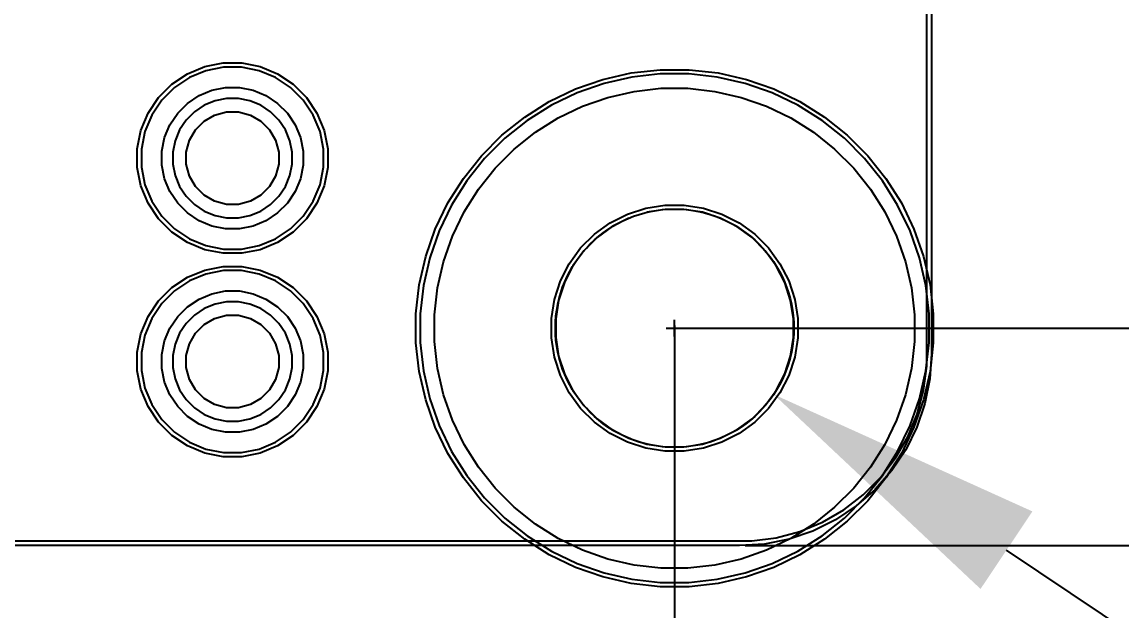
# Model space of a CAD drawing. Extents: x 76 to 193, y -170 to -23.
# Drawn here: x 155.32 to 167.1, y -160.99 to -154.69 of the extents above; entities that cross this region are included whole.
import ezdxf

# ---------------------------------------------------------------- set-up
doc = ezdxf.new("R2010")
doc.units = 0
doc.layers.get('0').update_dxf_attribs({"linetype": 'CONTINUOUS'})
doc.layers.get('Defpoints').update_dxf_attribs({"linetype": 'CONTINUOUS'})
doc.layers.add('BLACK', color=7, linetype='CONTINUOUS')
doc.dimstyles.get("Standard").update_dxf_attribs({"dimtxt": 3, "dimasz": 3, "dimexe": 0.18, "dimexo": 0.0625, "dimgap": 0.09, "dimtad": 0, "dimtih": 1, "dimtoh": 1, "dimzin": 0, "dimdsep": 46, "dimtxsty": 'Standard', "dimcen": 0.09, "dimclrd": 3, "dimclre": 3, "dimclrt": 3, "dimadec": 0, "dimazin": 0, "dimtfac": 1, "dimtofl": 0, "dimtmove": 0, "dimatfit": 3, "dimfxl": 1, "dimtolj": 1, "dimtzin": 0, "dimarcsym": 0})

# ---------------------------------------------------------------- blocks, each defined once
blk = doc.blocks.new('*D4')
at = {"color": 3, "linetype": 'Continuous', "lineweight": -2, "transparency": 16777216}
for p, q in [((163.081, -49.708), (176.105, -49.708)), ((175.925, -52.708), (175.925, -103.414)), ((175.925, -157.299), (175.925, -106.594)), ((163.067, -160.299), (176.105, -160.299))]:
    blk.add_line(p, q, dxfattribs=at)
at = {"color": 3, "linetype": 'Continuous', "transparency": 16777216}
for points in [[(175.425, -52.708), (176.425, -52.708), (175.925, -49.708)], [(175.425, -157.299), (176.425, -157.299), (175.925, -160.299)]]:
    blk.add_solid(points, dxfattribs=at)
at = {"layer": 'Defpoints', "color": 0, "linetype": 'Continuous', "transparency": 16777216}
for p in [(163.018, -49.708), (163.005, -160.299), (175.925, -160.299)]:
    blk.add_point(p, dxfattribs=at)
at = {"color": 3, "linetype": 'Continuous', "transparency": 16777216, "insert": (175.925, -105.004), "char_height": 3, "attachment_point": 5}
blk.add_mtext('\\A1;110.59', dxfattribs=at)
blk = doc.blocks.new('*D10')
at = {"color": 3, "linetype": 'Continuous', "lineweight": -2, "transparency": 16777216}
for p, q in [((162.339, -52.416), (172.444, -52.416)), ((172.264, -55.416), (172.264, -103.602)), ((172.264, -154.968), (172.264, -106.782)), ((162.373, -157.968), (172.444, -157.968))]:
    blk.add_line(p, q, dxfattribs=at)
at = {"color": 3, "linetype": 'Continuous', "transparency": 16777216}
for points in [[(171.764, -55.416), (172.764, -55.416), (172.264, -52.416)], [(171.764, -154.968), (172.764, -154.968), (172.264, -157.968)]]:
    blk.add_solid(points, dxfattribs=at)
at = {"layer": 'Defpoints', "color": 0, "linetype": 'Continuous', "transparency": 16777216}
for p in [(162.276, -52.416), (172.264, -52.416), (162.31, -157.968)]:
    blk.add_point(p, dxfattribs=at)
at = {"color": 3, "linetype": 'Continuous', "transparency": 16777216, "insert": (172.264, -105.192), "char_height": 3, "attachment_point": 5}
blk.add_mtext('\\A1;105.55', dxfattribs=at)
blk = doc.blocks.new('*D11')
at = {"color": 3, "linetype": 'Continuous', "lineweight": -2, "transparency": 16777216}
for p, q in [((162.31, -158.058), (162.31, -157.878)), ((162.22, -157.968), (162.4, -157.968)), ((177.599, -168.201), (165.865, -160.347)), ((180.599, -168.201), (177.599, -168.201))]:
    blk.add_line(p, q, dxfattribs=at)
at = {"color": 3, "linetype": 'Continuous', "transparency": 16777216}
blk.add_solid([(166.143, -159.932), (165.587, -160.763), (163.372, -158.678)], dxfattribs=at)
at = {"layer": 'Defpoints', "color": 0, "linetype": 'Continuous', "transparency": 16777216}
for p in [(161.249, -157.257), (163.372, -158.678)]:
    blk.add_point(p, dxfattribs=at)
at = {"color": 3, "linetype": 'Continuous', "transparency": 16777216, "insert": (186.689, -168.201), "char_height": 3, "attachment_point": 5}
blk.add_mtext('\\A1;∅2.55', dxfattribs=at)
blk = doc.blocks.new('*D14')
at = {"color": 3, "linetype": 'Continuous', "lineweight": -2, "transparency": 16777216}
for p, q in [((162.31, -157.94), (162.31, -168.165)), ((134.458, -158.03), (134.458, -168.165)), ((137.458, -167.985), (142.294, -167.985)), ((159.31, -167.985), (154.474, -167.985))]:
    blk.add_line(p, q, dxfattribs=at)
at = {"color": 3, "linetype": 'Continuous', "transparency": 16777216}
for points in [[(137.458, -167.485), (137.458, -168.485), (134.458, -167.985)], [(159.31, -167.485), (159.31, -168.485), (162.31, -167.985)]]:
    blk.add_solid(points, dxfattribs=at)
at = {"layer": 'Defpoints', "color": 0, "linetype": 'Continuous', "transparency": 16777216}
for p in [(162.31, -157.878), (134.458, -157.968), (162.31, -167.985)]:
    blk.add_point(p, dxfattribs=at)
at = {"color": 3, "linetype": 'Continuous', "transparency": 16777216, "insert": (148.384, -167.985), "char_height": 3, "attachment_point": 5}
blk.add_mtext('\\A1;27.85', dxfattribs=at)

msp = doc.modelspace()

# ---------------------------------------------------------------- linework, layer by layer
at = {"linetype": 'Continuous'}
msp.add_circle((162.310201, -157.96797), 1.277437, dxfattribs=at)
at = {"layer": 'BLACK', "linetype": 'Continuous'}
for p, q in [((165.0115, -158.241999), (165.0115, -51.75159)), ((165.0615, -51.75159), (165.0615, -158.242)), ((157.091318, -155.241601), (157.276958, -155.164706)), ((157.276958, -155.164706), (157.474032, -155.125506)), ((157.478471, -155.17057), (157.290103, -155.208038)), ((157.474032, -155.125506), (157.674968, -155.125506)), ((157.670529, -155.17057), (157.478471, -155.17057)), ((157.858897, -155.208038), (157.670529, -155.17057)), ((157.674968, -155.125506), (157.872042, -155.164706)), ((157.872042, -155.164706), (158.057682, -155.241601)), ((156.924247, -155.353234), (157.091318, -155.241601)), ((157.112664, -155.281536), (156.952973, -155.388238)), ((157.290103, -155.208038), (157.112664, -155.281536)), ((158.036336, -155.281536), (157.858897, -155.208038)), ((158.196027, -155.388238), (158.036336, -155.281536)), ((158.057682, -155.241601), (158.224753, -155.353234)), ((161.541982, -155.301424), (161.845371, -155.232178)), ((161.853027, -155.277238), (161.554635, -155.345344)), ((161.845371, -155.232178), (162.154606, -155.197336)), ((162.157168, -155.24297), (161.853027, -155.277238)), ((162.154606, -155.197336), (162.465796, -155.197336)), ((162.463234, -155.24297), (162.157168, -155.24297)), ((162.767375, -155.277238), (162.463234, -155.24297)), ((162.465796, -155.197336), (162.775031, -155.232178)), ((163.065767, -155.345344), (162.767375, -155.277238)), ((162.775031, -155.232178), (163.07842, -155.301424)), ((156.782164, -155.495317), (156.924247, -155.353234)), ((156.952973, -155.388238), (156.817168, -155.524043)), ((157.353884, -155.418295), (157.500007, -155.38923)), ((157.500007, -155.38923), (157.648993, -155.38923)), ((157.648993, -155.38923), (157.795116, -155.418295)), ((158.331832, -155.524043), (158.196027, -155.388238)), ((158.224753, -155.353234), (158.366836, -155.495317)), ((160.967881, -155.539225), (161.248254, -155.404204)), ((161.248254, -155.404204), (161.541982, -155.301424)), ((161.554635, -155.345344), (161.265745, -155.446431)), ((161.877371, -155.429352), (162.164319, -155.397021)), ((162.164319, -155.397021), (162.453081, -155.397021)), ((162.453081, -155.397021), (162.740029, -155.429352)), ((163.354657, -155.446431), (163.065767, -155.345344)), ((163.07842, -155.301424), (163.372148, -155.404204)), ((163.372148, -155.404204), (163.652521, -155.539225)), ((156.670531, -155.662388), (156.782164, -155.495317)), ((156.817168, -155.524043), (156.710466, -155.683734)), ((157.092361, -155.558082), (157.216238, -155.47531)), ((157.216238, -155.47531), (157.353884, -155.418295)), ((157.387819, -155.530165), (157.271346, -155.578409)), ((157.511465, -155.50557), (157.387819, -155.530165)), ((157.637535, -155.50557), (157.511465, -155.50557)), ((157.761181, -155.530165), (157.637535, -155.50557)), ((157.877654, -155.578409), (157.761181, -155.530165)), ((157.795116, -155.418295), (157.932762, -155.47531)), ((157.932762, -155.47531), (158.056639, -155.558082)), ((158.438534, -155.683734), (158.331832, -155.524043)), ((158.366836, -155.495317), (158.478469, -155.662388)), ((161.265745, -155.446431), (160.98999, -155.579228)), ((161.32329, -155.58898), (161.595849, -155.493608)), ((161.595849, -155.493608), (161.877371, -155.429352)), ((162.740029, -155.429352), (163.021551, -155.493608)), ((163.021551, -155.493608), (163.29411, -155.58898)), ((163.630412, -155.579228), (163.354657, -155.446431)), ((156.987012, -155.663431), (157.092361, -155.558082)), ((157.166524, -155.648449), (157.077379, -155.737594)), ((157.271346, -155.578409), (157.166524, -155.648449)), ((157.383158, -155.68363), (157.509237, -155.649848)), ((157.509237, -155.649848), (157.639763, -155.649848)), ((157.639763, -155.649848), (157.765842, -155.68363)), ((157.982476, -155.648449), (157.877654, -155.578409)), ((158.071621, -155.737594), (157.982476, -155.648449)), ((158.056639, -155.558082), (158.161988, -155.663431)), ((160.704388, -155.704789), (160.967881, -155.539225)), ((160.98999, -155.579228), (160.730837, -155.742065)), ((161.063124, -155.71427), (161.32329, -155.58898)), ((163.29411, -155.58898), (163.554276, -155.71427)), ((163.889565, -155.742065), (163.630412, -155.579228)), ((163.652521, -155.539225), (163.916014, -155.704789)), ((156.593636, -155.848028), (156.670531, -155.662388)), ((156.710466, -155.683734), (156.636968, -155.861173)), ((156.90424, -155.787308), (156.987012, -155.663431)), ((157.077379, -155.737594), (157.007339, -155.842416)), ((157.177823, -155.841189), (157.270119, -155.748893)), ((157.270119, -155.748893), (157.383158, -155.68363)), ((157.765842, -155.68363), (157.878881, -155.748893)), ((157.878881, -155.748893), (157.971177, -155.841189)), ((158.141661, -155.842416), (158.071621, -155.737594)), ((158.161988, -155.663431), (158.24476, -155.787308)), ((158.512032, -155.861173), (158.438534, -155.683734)), ((158.478469, -155.662388), (158.555364, -155.848028)), ((160.461089, -155.898813), (160.704388, -155.704789)), ((160.730837, -155.742065), (160.491545, -155.932893)), ((160.818621, -155.867901), (161.063124, -155.71427)), ((163.554276, -155.71427), (163.798779, -155.867901)), ((164.128857, -155.932893), (163.889565, -155.742065)), ((163.916014, -155.704789), (164.159313, -155.898813)), ((156.554436, -156.045102), (156.593636, -155.848028)), ((156.636968, -155.861173), (156.5995, -156.049541)), ((156.847225, -155.924954), (156.90424, -155.787308)), ((157.007339, -155.842416), (156.959095, -155.958889)), ((157.11256, -155.954228), (157.177823, -155.841189)), ((157.971177, -155.841189), (158.03644, -155.954228)), ((158.189905, -155.958889), (158.141661, -155.842416)), ((158.24476, -155.787308), (158.301775, -155.924954)), ((158.5495, -156.049541), (158.512032, -155.861173)), ((158.555364, -155.848028), (158.594564, -156.045102)), ((160.592858, -156.047941), (160.818621, -155.867901)), ((163.798779, -155.867901), (164.024542, -156.047941)), ((156.81816, -156.071077), (156.847225, -155.924954)), ((156.959095, -155.958889), (156.9345, -156.082535)), ((157.078778, -156.080307), (157.11256, -155.954228)), ((158.03644, -155.954228), (158.070222, -156.080307)), ((158.2145, -156.082535), (158.189905, -155.958889)), ((158.301775, -155.924954), (158.33084, -156.071077)), ((160.241044, -156.118858), (160.461089, -155.898813)), ((160.491545, -155.932893), (160.275124, -156.149314)), ((164.345278, -156.149314), (164.128857, -155.932893)), ((164.159313, -155.898813), (164.379358, -156.118858)), ((156.554436, -156.049541), (156.554436, -156.045102)), ((156.554436, -156.246038), (156.554436, -156.049541)), ((156.5995, -156.049541), (156.5995, -156.241599)), ((156.81816, -156.082535), (156.81816, -156.071077)), ((156.81816, -156.220063), (156.81816, -156.082535)), ((156.9345, -156.082535), (156.9345, -156.208605)), ((157.078778, -156.210833), (157.078778, -156.080307)), ((158.070222, -156.080307), (158.070222, -156.210833)), ((158.2145, -156.208605), (158.2145, -156.082535)), ((158.33084, -156.071077), (158.33084, -156.220063)), ((158.5495, -156.241599), (158.5495, -156.049541)), ((158.594564, -156.045102), (158.594564, -156.246038)), ((160.04702, -156.362157), (160.241044, -156.118858)), ((160.388671, -156.252128), (160.592858, -156.047941)), ((164.024542, -156.047941), (164.228729, -156.252128)), ((164.379358, -156.118858), (164.573382, -156.362157)), ((156.5995, -156.241599), (156.636968, -156.429967)), ((156.847225, -156.366186), (156.81816, -156.220063)), ((156.9345, -156.208605), (156.959095, -156.332251)), ((157.11256, -156.336912), (157.078778, -156.210833)), ((158.070222, -156.210833), (158.03644, -156.336912)), ((158.189905, -156.332251), (158.2145, -156.208605)), ((158.33084, -156.220063), (158.301775, -156.366186)), ((158.512032, -156.429967), (158.5495, -156.241599)), ((160.275124, -156.149314), (160.084296, -156.388606)), ((164.536106, -156.388606), (164.345278, -156.149314)), ((156.593636, -156.443112), (156.554436, -156.246038)), ((156.959095, -156.332251), (157.007339, -156.448724)), ((157.177823, -156.449951), (157.11256, -156.336912)), ((158.03644, -156.336912), (157.971177, -156.449951)), ((158.141661, -156.448724), (158.189905, -156.332251)), ((158.594564, -156.246038), (158.555364, -156.443112)), ((160.208631, -156.477891), (160.388671, -156.252128)), ((164.228729, -156.252128), (164.408769, -156.477891)), ((156.670531, -156.628752), (156.593636, -156.443112)), ((156.636968, -156.429967), (156.710466, -156.607406)), ((156.90424, -156.503832), (156.847225, -156.366186)), ((157.007339, -156.448724), (157.077379, -156.553546)), ((157.270119, -156.542247), (157.177823, -156.449951)), ((157.971177, -156.449951), (157.878881, -156.542247)), ((158.071621, -156.553546), (158.141661, -156.448724)), ((158.301775, -156.366186), (158.24476, -156.503832)), ((158.438534, -156.607406), (158.512032, -156.429967)), ((158.555364, -156.443112), (158.478469, -156.628752)), ((159.881456, -156.62565), (160.04702, -156.362157)), ((160.084296, -156.388606), (159.921459, -156.647759)), ((160.055, -156.722394), (160.208631, -156.477891)), ((164.408769, -156.477891), (164.5624, -156.722394)), ((164.698943, -156.647759), (164.536106, -156.388606)), ((164.573382, -156.362157), (164.738946, -156.62565)), ((156.987012, -156.627709), (156.90424, -156.503832)), ((157.077379, -156.553546), (157.166524, -156.642691)), ((157.383158, -156.60751), (157.270119, -156.542247)), ((157.878881, -156.542247), (157.765842, -156.60751)), ((157.982476, -156.642691), (158.071621, -156.553546)), ((158.24476, -156.503832), (158.161988, -156.627709)), ((156.782164, -156.795823), (156.670531, -156.628752)), ((156.710466, -156.607406), (156.817168, -156.767097)), ((157.092361, -156.733058), (156.987012, -156.627709)), ((157.166524, -156.642691), (157.271346, -156.712731)), ((157.271346, -156.712731), (157.387819, -156.760975)), ((157.509237, -156.641292), (157.383158, -156.60751)), ((157.639763, -156.641292), (157.509237, -156.641292)), ((157.765842, -156.60751), (157.639763, -156.641292)), ((157.761181, -156.760975), (157.877654, -156.712731)), ((157.877654, -156.712731), (157.982476, -156.642691)), ((158.161988, -156.627709), (158.056639, -156.733058)), ((158.331832, -156.767097), (158.438534, -156.607406)), ((158.478469, -156.628752), (158.366836, -156.795823)), ((159.746435, -156.906023), (159.881456, -156.62565)), ((159.921459, -156.647759), (159.788662, -156.923514)), ((161.80372, -156.745216), (162.001236, -156.681039)), ((162.001236, -156.681039), (162.20636, -156.648551)), ((162.209974, -156.694471), (162.011989, -156.725829)), ((162.20636, -156.648551), (162.414042, -156.648551)), ((162.410428, -156.694471), (162.209974, -156.694471)), ((162.608413, -156.725829), (162.410428, -156.694471)), ((162.414042, -156.648551), (162.619166, -156.681039)), ((162.619166, -156.681039), (162.816682, -156.745216)), ((164.83174, -156.923514), (164.698943, -156.647759)), ((164.738946, -156.62565), (164.873967, -156.906023)), ((156.924247, -156.937906), (156.782164, -156.795823)), ((156.817168, -156.767097), (156.952973, -156.902902)), ((157.216238, -156.81583), (157.092361, -156.733058)), ((157.353884, -156.872845), (157.216238, -156.81583)), ((157.387819, -156.760975), (157.511465, -156.78557)), ((157.511465, -156.78557), (157.637535, -156.78557)), ((157.637535, -156.78557), (157.761181, -156.760975)), ((157.932762, -156.81583), (157.795116, -156.872845)), ((158.056639, -156.733058), (157.932762, -156.81583)), ((158.196027, -156.902902), (158.331832, -156.767097)), ((158.366836, -156.795823), (158.224753, -156.937906)), ((159.92971, -156.98256), (160.055, -156.722394)), ((161.618675, -156.839502), (161.80372, -156.745216)), ((161.821347, -156.787772), (161.642742, -156.878776)), ((162.799055, -156.787772), (162.608413, -156.725829)), ((162.97766, -156.878776), (162.799055, -156.787772)), ((162.816682, -156.745216), (163.001727, -156.839502)), ((164.5624, -156.722394), (164.68769, -156.98256)), ((157.091318, -157.049539), (156.924247, -156.937906)), ((156.952973, -156.902902), (157.112664, -157.009604)), ((157.500007, -156.90191), (157.353884, -156.872845)), ((157.648993, -156.90191), (157.500007, -156.90191)), ((157.795116, -156.872845), (157.648993, -156.90191)), ((158.036336, -157.009604), (158.196027, -156.902902)), ((158.224753, -156.937906), (158.057682, -157.049539)), ((159.643655, -157.199751), (159.746435, -156.906023)), ((159.788662, -156.923514), (159.687575, -157.212404)), ((161.450657, -156.961573), (161.618675, -156.839502)), ((161.642742, -156.878776), (161.480572, -156.996599)), ((163.13983, -156.996599), (162.97766, -156.878776)), ((163.001727, -156.839502), (163.169745, -156.961573)), ((164.932827, -157.212404), (164.83174, -156.923514)), ((164.873967, -156.906023), (164.976747, -157.199751)), ((157.276958, -157.126434), (157.091318, -157.049539)), ((157.112664, -157.009604), (157.290103, -157.083102)), ((157.858897, -157.083102), (158.036336, -157.009604)), ((158.057682, -157.049539), (157.872042, -157.126434)), ((159.834338, -157.255119), (159.92971, -156.98256)), ((161.303804, -157.108426), (161.450657, -156.961573)), ((161.480572, -156.996599), (161.33883, -157.138341)), ((163.281572, -157.138341), (163.13983, -156.996599)), ((163.169745, -156.961573), (163.316598, -157.108426)), ((164.68769, -156.98256), (164.783062, -157.255119)), ((157.474032, -157.165634), (157.276958, -157.126434)), ((157.290103, -157.083102), (157.478471, -157.12057)), ((157.674968, -157.165634), (157.474032, -157.165634)), ((157.478471, -157.12057), (157.670529, -157.12057)), ((157.670529, -157.12057), (157.858897, -157.083102)), ((157.872042, -157.126434), (157.674968, -157.165634)), ((161.181733, -157.276444), (161.303804, -157.108426)), ((161.33883, -157.138341), (161.221007, -157.300511)), ((163.399395, -157.300511), (163.281572, -157.138341)), ((163.316598, -157.108426), (163.438669, -157.276444)), ((159.574409, -157.50314), (159.643655, -157.199751)), ((159.687575, -157.212404), (159.619469, -157.510796)), ((159.770082, -157.536641), (159.834338, -157.255119)), ((161.087447, -157.461489), (161.181733, -157.276444)), ((161.221007, -157.300511), (161.130003, -157.479116)), ((163.490399, -157.479116), (163.399395, -157.300511)), ((163.438669, -157.276444), (163.532955, -157.461489)), ((164.783062, -157.255119), (164.847318, -157.536641)), ((165.000933, -157.510796), (164.932827, -157.212404)), ((164.976747, -157.199751), (165.045993, -157.50314)), ((157.091318, -157.421601), (157.276958, -157.344706)), ((157.290103, -157.388038), (157.112664, -157.461536)), ((157.276958, -157.344706), (157.474032, -157.305506)), ((157.478471, -157.35057), (157.290103, -157.388038)), ((157.474032, -157.305506), (157.674968, -157.305506)), ((157.670529, -157.35057), (157.478471, -157.35057)), ((157.858897, -157.388038), (157.670529, -157.35057)), ((157.674968, -157.305506), (157.872042, -157.344706)), ((158.036336, -157.461536), (157.858897, -157.388038)), ((157.872042, -157.344706), (158.057682, -157.421601)), ((156.782164, -157.675317), (156.924247, -157.533234)), ((156.924247, -157.533234), (157.091318, -157.421601)), ((157.112664, -157.461536), (156.952973, -157.568238)), ((158.196027, -157.568238), (158.036336, -157.461536)), ((158.057682, -157.421601), (158.224753, -157.533234)), ((158.224753, -157.533234), (158.366836, -157.675317)), ((159.539567, -157.812375), (159.574409, -157.50314)), ((159.619469, -157.510796), (159.585201, -157.814937)), ((159.737751, -157.823589), (159.770082, -157.536641)), ((161.02327, -157.659005), (161.087447, -157.461489)), ((161.130003, -157.479116), (161.06806, -157.669758)), ((163.552342, -157.669758), (163.490399, -157.479116)), ((163.532955, -157.461489), (163.597132, -157.659005)), ((164.847318, -157.536641), (164.879649, -157.823589)), ((165.035201, -157.814937), (165.000933, -157.510796)), ((165.045993, -157.50314), (165.080835, -157.812375)), ((156.952973, -157.568238), (156.817168, -157.704043)), ((157.092361, -157.738082), (157.216238, -157.65531)), ((157.216238, -157.65531), (157.353884, -157.598295)), ((157.353884, -157.598295), (157.500007, -157.56923)), ((157.500007, -157.56923), (157.648993, -157.56923)), ((157.648993, -157.56923), (157.795116, -157.598295)), ((157.795116, -157.598295), (157.932762, -157.65531)), ((157.932762, -157.65531), (158.056639, -157.738082)), ((158.331832, -157.704043), (158.196027, -157.568238)), ((156.670531, -157.842388), (156.782164, -157.675317)), ((156.817168, -157.704043), (156.710466, -157.863734)), ((156.987012, -157.843431), (157.092361, -157.738082)), ((157.271346, -157.758409), (157.166524, -157.828449)), ((157.387819, -157.710165), (157.271346, -157.758409)), ((157.511465, -157.68557), (157.387819, -157.710165)), ((157.637535, -157.68557), (157.511465, -157.68557)), ((157.761181, -157.710165), (157.637535, -157.68557)), ((157.877654, -157.758409), (157.761181, -157.710165)), ((157.982476, -157.828449), (157.877654, -157.758409)), ((158.056639, -157.738082), (158.161988, -157.843431)), ((158.438534, -157.863734), (158.331832, -157.704043)), ((158.366836, -157.675317), (158.478469, -157.842388)), ((160.990782, -157.864129), (161.02327, -157.659005)), ((161.06806, -157.669758), (161.036702, -157.867743)), ((163.5837, -157.867743), (163.552342, -157.669758)), ((163.597132, -157.659005), (163.62962, -157.864129)), ((156.593636, -158.028028), (156.670531, -157.842388)), ((156.710466, -157.863734), (156.636968, -158.041173)), ((156.90424, -157.967308), (156.987012, -157.843431)), ((157.166524, -157.828449), (157.077379, -157.917594)), ((157.270119, -157.928893), (157.383158, -157.86363)), ((157.383158, -157.86363), (157.509237, -157.829848)), ((157.509237, -157.829848), (157.639763, -157.829848)), ((157.639763, -157.829848), (157.765842, -157.86363)), ((157.765842, -157.86363), (157.878881, -157.928893)), ((158.071621, -157.917594), (157.982476, -157.828449)), ((158.161988, -157.843431), (158.24476, -157.967308)), ((158.512032, -158.041173), (158.438534, -157.863734)), ((158.478469, -157.842388), (158.555364, -158.028028)), ((159.539567, -157.814937), (159.539567, -157.812375)), ((159.539567, -158.123565), (159.539567, -157.814937)), ((159.585201, -157.814937), (159.585201, -158.121003)), ((159.737751, -158.112351), (159.737751, -157.823589)), ((160.990782, -157.867743), (160.990782, -157.864129)), ((160.990782, -158.071811), (160.990782, -157.867743)), ((161.036702, -157.867743), (161.036702, -158.068197)), ((163.5837, -158.068197), (163.5837, -157.867743)), ((163.62962, -157.864129), (163.62962, -158.071811)), ((164.879649, -157.823589), (164.879649, -158.112351)), ((165.035201, -158.121003), (165.035201, -157.814937)), ((165.080835, -157.812375), (165.080835, -158.123565)), ((156.847225, -158.104954), (156.90424, -157.967308)), ((157.077379, -157.917594), (157.007339, -158.022416)), ((157.177823, -158.021189), (157.270119, -157.928893)), ((157.878881, -157.928893), (157.971177, -158.021189)), ((158.141661, -158.022416), (158.071621, -157.917594)), ((158.24476, -157.967308), (158.301775, -158.104954)), ((156.554436, -158.225102), (156.593636, -158.028028)), ((156.636968, -158.041173), (156.5995, -158.229541)), ((156.81816, -158.251077), (156.847225, -158.104954)), ((157.007339, -158.022416), (156.959095, -158.138889)), ((157.11256, -158.134228), (157.177823, -158.021189)), ((157.971177, -158.021189), (158.03644, -158.134228)), ((158.189905, -158.138889), (158.141661, -158.022416)), ((158.301775, -158.104954), (158.33084, -158.251077)), ((158.5495, -158.229541), (158.512032, -158.041173)), ((158.555364, -158.028028), (158.594564, -158.225102)), ((159.574409, -158.4328), (159.539567, -158.123565)), ((159.585201, -158.121003), (159.619469, -158.425144)), ((159.770082, -158.399299), (159.737751, -158.112351)), ((161.02327, -158.276935), (160.990782, -158.071811)), ((161.036702, -158.068197), (161.06806, -158.266182)), ((163.552342, -158.266182), (163.5837, -158.068197)), ((163.62962, -158.071811), (163.597132, -158.276935)), ((164.879649, -158.112351), (164.847318, -158.399299)), ((165.000933, -158.425144), (165.035201, -158.121003)), ((165.080835, -158.123565), (165.045993, -158.4328)), ((156.554436, -158.229541), (156.554436, -158.225102)), ((156.554436, -158.426038), (156.554436, -158.229541)), ((156.5995, -158.229541), (156.5995, -158.421599)), ((156.959095, -158.138889), (156.9345, -158.262535)), ((157.078778, -158.260307), (157.11256, -158.134228)), ((158.03644, -158.134228), (158.070222, -158.260307)), ((158.2145, -158.262535), (158.189905, -158.138889)), ((158.5495, -158.421599), (158.5495, -158.229541)), ((158.594564, -158.225102), (158.594564, -158.426038)), ((165.011494, -158.373543), (165.0115, -158.241999)), ((165.0615, -158.242001), (165.04389, -158.510489)), ((165.0615, -158.242), (165.0615, -158.242001)), ((156.81816, -158.262535), (156.81816, -158.251077)), ((156.81816, -158.400063), (156.81816, -158.262535)), ((156.9345, -158.262535), (156.9345, -158.388605)), ((157.078778, -158.390833), (157.078778, -158.260307)), ((158.070222, -158.260307), (158.070222, -158.390833)), ((158.2145, -158.388605), (158.2145, -158.262535)), ((158.33084, -158.251077), (158.33084, -158.400063)), ((161.087447, -158.474451), (161.02327, -158.276935)), ((161.06806, -158.266182), (161.130003, -158.456824)), ((163.490399, -158.456824), (163.552342, -158.266182)), ((163.597132, -158.276935), (163.532955, -158.474451)), ((156.593636, -158.623112), (156.554436, -158.426038)), ((156.5995, -158.421599), (156.636968, -158.609967)), ((156.847225, -158.546186), (156.81816, -158.400063)), ((156.9345, -158.388605), (156.959095, -158.512251)), ((157.11256, -158.516912), (157.078778, -158.390833)), ((158.070222, -158.390833), (158.03644, -158.516912)), ((158.189905, -158.512251), (158.2145, -158.388605)), ((158.33084, -158.400063), (158.301775, -158.546186)), ((158.512032, -158.609967), (158.5495, -158.421599)), ((158.594564, -158.426038), (158.555364, -158.623112)), ((159.643655, -158.736189), (159.574409, -158.4328)), ((159.619469, -158.425144), (159.687575, -158.723536)), ((159.834338, -158.680821), (159.770082, -158.399299)), ((161.181733, -158.659496), (161.087447, -158.474451)), ((161.130003, -158.456824), (161.221007, -158.635429)), ((163.399395, -158.635429), (163.490399, -158.456824)), ((163.532955, -158.474451), (163.438669, -158.659496)), ((164.847318, -158.399299), (164.783062, -158.680821)), ((164.932827, -158.723536), (165.000933, -158.425144)), ((165.045993, -158.4328), (164.976747, -158.736189)), ((164.977144, -158.634379), (165.011494, -158.373543)), ((156.90424, -158.683832), (156.847225, -158.546186)), ((156.959095, -158.512251), (157.007339, -158.628724)), ((157.177823, -158.629951), (157.11256, -158.516912)), ((158.03644, -158.516912), (157.971177, -158.629951)), ((158.141661, -158.628724), (158.189905, -158.512251)), ((158.301775, -158.546186), (158.24476, -158.683832)), ((165.04389, -158.510489), (164.991389, -158.774382)), ((156.670531, -158.808752), (156.593636, -158.623112)), ((156.636968, -158.609967), (156.710466, -158.787406)), ((156.987012, -158.807709), (156.90424, -158.683832)), ((157.007339, -158.628724), (157.077379, -158.733546)), ((157.270119, -158.722247), (157.177823, -158.629951)), ((157.971177, -158.629951), (157.878881, -158.722247)), ((158.071621, -158.733546), (158.141661, -158.628724)), ((158.24476, -158.683832), (158.161988, -158.807709)), ((158.438534, -158.787406), (158.512032, -158.609967)), ((158.555364, -158.623112), (158.478469, -158.808752)), ((159.92971, -158.95338), (159.834338, -158.680821)), ((161.303804, -158.827514), (161.181733, -158.659496)), ((161.221007, -158.635429), (161.33883, -158.797599)), ((163.281572, -158.797599), (163.399395, -158.635429)), ((163.438669, -158.659496), (163.316598, -158.827514)), ((164.783062, -158.680821), (164.68769, -158.95338)), ((164.909043, -158.8885), (164.977144, -158.634379)), ((156.782164, -158.975823), (156.670531, -158.808752)), ((156.710466, -158.787406), (156.817168, -158.947097)), ((157.092361, -158.913058), (156.987012, -158.807709)), ((157.077379, -158.733546), (157.166524, -158.822691)), ((157.166524, -158.822691), (157.271346, -158.892731)), ((157.383158, -158.78751), (157.270119, -158.722247)), ((157.509237, -158.821292), (157.383158, -158.78751)), ((157.639763, -158.821292), (157.509237, -158.821292)), ((157.765842, -158.78751), (157.639763, -158.821292)), ((157.878881, -158.722247), (157.765842, -158.78751)), ((157.877654, -158.892731), (157.982476, -158.822691)), ((157.982476, -158.822691), (158.071621, -158.733546)), ((158.161988, -158.807709), (158.056639, -158.913058)), ((158.331832, -158.947097), (158.438534, -158.787406)), ((158.478469, -158.808752), (158.366836, -158.975823)), ((159.746435, -159.029917), (159.643655, -158.736189)), ((159.687575, -158.723536), (159.788662, -159.012426)), ((161.450657, -158.974367), (161.303804, -158.827514)), ((161.33883, -158.797599), (161.480572, -158.939341)), ((163.13983, -158.939341), (163.281572, -158.797599)), ((163.316598, -158.827514), (163.169745, -158.974367)), ((164.83174, -159.012426), (164.932827, -158.723536)), ((164.976747, -158.736189), (164.873967, -159.029917)), ((164.991389, -158.774382), (164.904893, -159.029165)), ((156.817168, -158.947097), (156.952973, -159.082902)), ((157.216238, -158.99583), (157.092361, -158.913058)), ((157.271346, -158.892731), (157.387819, -158.940975)), ((157.387819, -158.940975), (157.511465, -158.96557)), ((157.637535, -158.96557), (157.761181, -158.940975)), ((157.761181, -158.940975), (157.877654, -158.892731)), ((158.056639, -158.913058), (157.932762, -158.99583)), ((158.196027, -159.082902), (158.331832, -158.947097)), ((161.480572, -158.939341), (161.642742, -159.057164)), ((162.97766, -159.057164), (163.13983, -158.939341)), ((164.808358, -159.13156), (164.909043, -158.8885)), ((156.924247, -159.117906), (156.782164, -158.975823)), ((157.353884, -159.052845), (157.216238, -158.99583)), ((157.500007, -159.08191), (157.353884, -159.052845)), ((157.511465, -158.96557), (157.637535, -158.96557)), ((157.795116, -159.052845), (157.648993, -159.08191)), ((157.932762, -158.99583), (157.795116, -159.052845)), ((158.366836, -158.975823), (158.224753, -159.117906)), ((159.881456, -159.31029), (159.746435, -159.029917)), ((159.788662, -159.012426), (159.921459, -159.288181)), ((160.055, -159.213546), (159.92971, -158.95338)), ((161.618675, -159.096438), (161.450657, -158.974367)), ((161.642742, -159.057164), (161.821347, -159.148168)), ((162.799055, -159.148168), (162.97766, -159.057164)), ((163.169745, -158.974367), (163.001727, -159.096438)), ((164.68769, -158.95338), (164.5624, -159.213546)), ((164.698943, -159.288181), (164.83174, -159.012426)), ((164.873967, -159.029917), (164.738946, -159.31029)), ((164.904893, -159.029165), (164.785884, -159.270479)), ((157.091318, -159.229539), (156.924247, -159.117906)), ((156.952973, -159.082902), (157.112664, -159.189604)), ((157.648993, -159.08191), (157.500007, -159.08191)), ((158.036336, -159.189604), (158.196027, -159.082902)), ((158.224753, -159.117906), (158.057682, -159.229539)), ((161.80372, -159.190724), (161.618675, -159.096438)), ((161.821347, -159.148168), (162.011989, -159.210111)), ((162.608413, -159.210111), (162.799055, -159.148168)), ((163.001727, -159.096438), (162.816682, -159.190724)), ((164.67681, -159.359398), (164.808358, -159.13156)), ((157.276958, -159.306434), (157.091318, -159.229539)), ((157.112664, -159.189604), (157.290103, -159.263102)), ((157.290103, -159.263102), (157.478471, -159.30057)), ((157.478471, -159.30057), (157.670529, -159.30057)), ((157.670529, -159.30057), (157.858897, -159.263102)), ((157.858897, -159.263102), (158.036336, -159.189604)), ((158.057682, -159.229539), (157.872042, -159.306434)), ((159.921459, -159.288181), (160.084296, -159.547334)), ((160.208631, -159.458049), (160.055, -159.213546)), ((162.001236, -159.254901), (161.80372, -159.190724)), ((162.20636, -159.287389), (162.001236, -159.254901)), ((162.011989, -159.210111), (162.209974, -159.241469)), ((162.414042, -159.287389), (162.20636, -159.287389)), ((162.209974, -159.241469), (162.410428, -159.241469)), ((162.410428, -159.241469), (162.608413, -159.210111)), ((162.619166, -159.254901), (162.414042, -159.287389)), ((162.816682, -159.190724), (162.619166, -159.254901)), ((164.5624, -159.213546), (164.408769, -159.458049)), ((164.536106, -159.547334), (164.698943, -159.288181)), ((164.785884, -159.270479), (164.636397, -159.494197)), ((157.474032, -159.345634), (157.276958, -159.306434)), ((157.674968, -159.345634), (157.474032, -159.345634)), ((157.872042, -159.306434), (157.674968, -159.345634)), ((160.04702, -159.573783), (159.881456, -159.31029)), ((164.51665, -159.568119), (164.67681, -159.359398)), ((164.738946, -159.31029), (164.573382, -159.573783)), ((160.388671, -159.683812), (160.208631, -159.458049)), ((164.408769, -159.458049), (164.228729, -159.683812)), ((164.636397, -159.494197), (164.458989, -159.696489)), ((160.241044, -159.817082), (160.04702, -159.573783)), ((160.084296, -159.547334), (160.275124, -159.786626)), ((164.330619, -159.75415), (164.51665, -159.568119)), ((164.345278, -159.786626), (164.536106, -159.547334)), ((164.573382, -159.573783), (164.379358, -159.817082)), ((160.592858, -159.887999), (160.388671, -159.683812)), ((164.228729, -159.683812), (164.024542, -159.887999)), ((164.121898, -159.91431), (164.330619, -159.75415)), ((164.458989, -159.696489), (164.256697, -159.873897)), ((160.461089, -160.037127), (160.241044, -159.817082)), ((160.275124, -159.786626), (160.491545, -160.003047)), ((160.818621, -160.068039), (160.592858, -159.887999)), ((164.024542, -159.887999), (163.798779, -160.068039)), ((164.256697, -159.873897), (164.032979, -160.023384)), ((164.128857, -160.003047), (164.345278, -159.786626)), ((164.379358, -159.817082), (164.159313, -160.037127)), ((160.491545, -160.003047), (160.730837, -160.193875)), ((163.889565, -160.193875), (164.128857, -160.003047)), ((163.89406, -160.045858), (164.121898, -159.91431)), ((160.704388, -160.231151), (160.461089, -160.037127)), ((161.063124, -160.22167), (160.818621, -160.068039)), ((163.798779, -160.068039), (163.554276, -160.22167)), ((163.651, -160.146543), (163.89406, -160.045858)), ((164.032979, -160.023384), (163.791665, -160.142393)), ((164.159313, -160.037127), (163.916014, -160.231151)), ((160.967881, -160.396715), (160.704388, -160.231151)), ((160.730837, -160.193875), (160.98999, -160.356712)), ((161.32329, -160.34696), (161.063124, -160.22167)), ((163.136043, -160.248994), (163.396879, -160.214644)), ((163.536882, -160.228889), (163.272989, -160.28139)), ((163.554276, -160.22167), (163.29411, -160.34696)), ((163.396879, -160.214644), (163.651, -160.146543)), ((163.791665, -160.142393), (163.536882, -160.228889)), ((163.630412, -160.356712), (163.889565, -160.193875)), ((163.916014, -160.231151), (163.652521, -160.396715)), ((133.9977, -160.249), (163.004499, -160.249)), ((163.0045, -160.299), (133.9977, -160.299)), ((160.98999, -160.356712), (161.265745, -160.489509)), ((161.595849, -160.442332), (161.32329, -160.34696)), ((163.004499, -160.249), (163.136043, -160.248994)), ((163.004501, -160.299), (163.0045, -160.298999)), ((163.0045, -160.298999), (163.0045, -160.299)), ((163.272989, -160.28139), (163.004501, -160.299)), ((163.29411, -160.34696), (163.021551, -160.442332)), ((163.354657, -160.489509), (163.630412, -160.356712)), ((161.248254, -160.531736), (160.967881, -160.396715)), ((161.877371, -160.506588), (161.595849, -160.442332)), ((163.021551, -160.442332), (162.740029, -160.506588)), ((163.652521, -160.396715), (163.372148, -160.531736)), ((161.541982, -160.634516), (161.248254, -160.531736)), ((161.265745, -160.489509), (161.554635, -160.590596)), ((161.554635, -160.590596), (161.853027, -160.658702)), ((162.164319, -160.538919), (161.877371, -160.506588)), ((162.453081, -160.538919), (162.164319, -160.538919)), ((162.740029, -160.506588), (162.453081, -160.538919)), ((162.767375, -160.658702), (163.065767, -160.590596)), ((163.065767, -160.590596), (163.354657, -160.489509)), ((163.372148, -160.531736), (163.07842, -160.634516)), ((161.845371, -160.703762), (161.541982, -160.634516)), ((162.154606, -160.738604), (161.845371, -160.703762)), ((161.853027, -160.658702), (162.157168, -160.69297)), ((162.157168, -160.69297), (162.463234, -160.69297)), ((162.463234, -160.69297), (162.767375, -160.658702)), ((162.775031, -160.703762), (162.465796, -160.738604)), ((163.07842, -160.634516), (162.775031, -160.703762)), ((162.465796, -160.738604), (162.154606, -160.738604))]:
    msp.add_line(p, q, dxfattribs=at)

# ---------------------------------------------------------------- dimensions: what is measured, and where the dimension line sits
at = {"linetype": 'Continuous'}
for base, p1, p2, picture, middle in [((175.925265, -160.299), (163.01811, -49.7082), (163.004501, -160.299), '*D4', (175.925265, -105.0036)), ((172.26394, -52.41557), (162.310201, -157.96797), (162.276001, -52.41557), '*D10', (172.26394, -105.19177))]:
    dim = msp.add_linear_dim(base=base, p1=p1, p2=p2, angle=90, dimstyle='Standard', dxfattribs=at)
    dim.commit()
    dim.dimension.update_dxf_attribs({"geometry": picture, "text_midpoint": middle})
dim = msp.add_diameter_dim_2p(p1=(161.248598, -157.257446), p2=(163.371804, -158.678494), dimstyle='Standard', dxfattribs=at)
dim.commit()
dim.dimension.update_dxf_attribs({"geometry": '*D11', "text_midpoint": (186.689118, -168.200746), "dimtype": 163})
dim = msp.add_linear_dim(base=(162.310201, -167.984588), p1=(134.458001, -157.96797), p2=(162.310201, -157.87797), dimstyle='Standard', dxfattribs=at)
dim.commit()
dim.dimension.update_dxf_attribs({"geometry": '*D14', "text_midpoint": (148.384101, -167.984588)})

doc.saveas('drawing.dxf')
